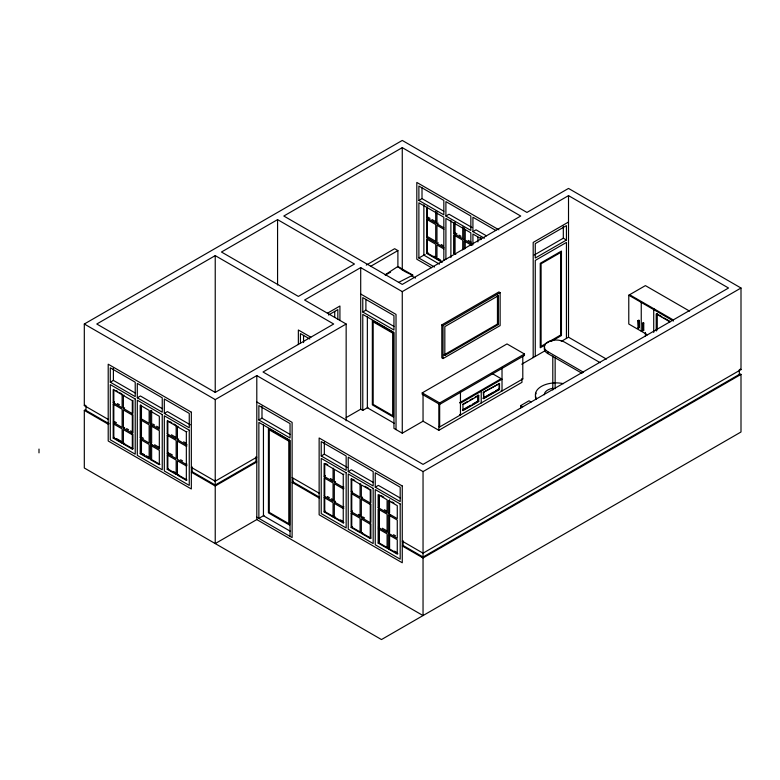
<?xml version="1.0" encoding="UTF-8"?>
<svg xmlns="http://www.w3.org/2000/svg" width="780" height="780" viewBox="0 0 780 780"><rect width="100%" height="100%" fill="white"/><g stroke="black" fill="none" stroke-linecap="round" stroke-linejoin="round"><path stroke-width="1.17" d="M398.463 282.477L412.834 275.135L397.868 266.497L385.144 274.784M108.206 419.396L84.308 405.6L84.308 324.012L402.265 140.439L526.948 212.433L568.513 188.428L741 288.015L741 369.603L423.043 553.176L402.265 541.174L403.094 540.696L403.094 545.493L423.043 557.008L423.043 471.588L741 288.015M215.231 255.625L96.779 324.012L215.231 392.398L333.684 324.012L215.231 255.625L215.231 392.36M277.573 219.628L221.461 252.018L298.36 296.41L354.471 264.02L277.573 219.628L277.573 284.973M402.265 147.634L283.813 216.031L402.265 284.417L520.718 216.031L402.265 147.634L402.265 269.86M418.889 200.431L443.83 214.832L443.83 200.431L418.889 186.03L418.889 200.431L422.009 198.627L443.83 211.234M110.282 382.2L135.223 396.601L135.223 382.2L110.282 367.799L110.282 382.2L113.402 380.406L135.223 393.003M84.308 405.6L85.137 405.122M84.308 410.397L85.137 409.919L109.034 423.715L108.206 424.193L84.308 410.397L84.308 467.99L381.478 639.561L741 431.993L741 374.4L740.171 373.922L422.214 557.495M426.787 207.344L426.787 217.951L428.035 217.23L430.014 218.371M122.129 394.797L122.129 407.755L113.197 402.597L113.197 389.639L122.129 394.797L122.752 394.436M426.787 219.385L435.718 224.543L435.718 242.785L426.787 237.627L426.787 219.385L428.035 218.673M132.941 400.315L132.941 413.273L132.317 413.634L123.377 408.476L123.377 395.519L124.001 395.158M113.197 402.597L114.445 401.875M113.197 404.04L122.129 409.198L122.129 427.43L113.197 422.273L113.197 404.04L113.821 403.679L113.821 421.912M445.906 216.031L470.847 230.422L470.847 216.031L445.906 201.63L445.906 216.031L449.026 214.227L471.88 227.428M346.154 324.012L263.026 372.002L423.043 464.383L728.53 288.015L568.513 195.634L402.265 291.613L360.701 267.618L304.59 300.017L346.154 324.012L346.154 420.82M436.966 212.043L436.966 223.831L438.214 223.109M366.278 265.083L394.651 248.703L397.898 250.585L397.898 267.033M137.299 397.8L162.24 412.201L162.24 397.8L137.299 383.399L137.299 397.8L140.419 395.996L162.24 408.593M123.377 408.476L124.624 407.755M370.588 266.351L397.898 250.585M426.787 237.627L428.035 236.905L434.986 240.922M113.197 422.273L114.445 421.551L116.425 422.702M113.821 423.355L113.821 437.755L122.752 442.913L122.129 443.274L113.197 438.116L113.197 423.715L114.445 422.994M132.317 415.077L132.941 414.716L132.941 432.949L132.317 433.31L123.377 428.152L123.377 409.919L132.317 415.077L132.317 433.31M453.804 222.944L453.804 233.542L455.052 232.83L457.031 233.971M443.918 229.281L436.966 225.264L436.966 243.506L438.214 242.785M385.33 275.174L390.575 272.142M150.394 411.119L159.325 416.276L159.325 429.234L150.394 424.076L150.394 411.119L151.018 410.758M140.215 418.197L149.146 423.355L149.146 410.397L140.215 405.239L140.215 418.197L141.453 417.476L141.453 405.697M123.377 428.152L124.624 427.43M443.83 260.423L443.83 217.23L418.889 202.829L418.889 258.024L425.119 254.426M427.411 238.709L427.411 253.1L436.342 258.258L435.718 258.619L435.718 244.228L426.787 239.07L426.787 253.461L428.035 252.74M140.215 419.63L149.146 424.798L149.146 443.03L140.215 437.873L140.215 419.63L140.839 419.279L140.839 437.512M327.454 313.209L339.924 306.014L339.924 320.56M113.197 438.116L114.445 437.395M328.487 315.013L337.837 309.611L337.837 319.215M495.778 230.422L472.924 217.23L472.924 231.621L476.034 229.827L486.427 235.823M463.983 227.643L463.983 239.421L465.231 238.709L465.231 229.281M164.317 413.4L189.257 427.791L189.257 413.4L164.317 398.999L164.317 413.4L167.437 411.596L190.291 424.798M150.394 424.076L151.642 423.355L151.642 410.397M132.317 434.752L132.941 434.392L132.941 448.793L132.317 449.153L123.377 443.995L123.377 429.595L132.317 434.752L132.317 449.153M443.918 248.957L436.966 244.939L436.966 259.34L438.214 258.619L440.203 259.769M123.377 443.995L124.624 443.274M462.735 249.873L462.735 240.143L453.804 234.985L453.804 253.227L455.052 252.506L455.052 235.482M140.215 437.873L141.453 437.151L143.442 438.302M362.778 312.01L393.949 330.008L393.949 315.607L362.778 297.619L362.778 312.01L365.898 310.216L393.949 326.41M84.308 324.012L215.231 399.594L256.796 375.599L423.043 471.588M176.163 425.997L176.163 438.955L167.222 433.797L167.222 420.839L176.163 425.997L176.787 425.636M186.966 444.473L186.342 444.834L177.411 439.676L177.411 426.709L178.035 426.358M167.222 433.797L167.846 433.436L167.846 420.478M150.394 443.752L159.325 448.909L159.325 430.677L150.394 425.51L150.394 443.752L151.642 443.03L151.642 426.007M167.222 435.23L176.163 440.388L176.163 458.63L167.222 453.473L167.222 435.23L167.846 434.869L167.846 453.112M140.215 453.706L149.146 458.864L149.146 444.473L140.215 439.315L140.215 453.706L141.453 452.995L141.453 439.793M177.411 426.709L186.342 431.876L186.966 431.515M177.411 439.676L178.659 438.955M150.394 459.586L159.325 464.744L159.325 450.352L150.394 445.195L150.394 459.586L151.642 458.864L151.642 444.473M167.222 453.473L168.47 452.751M568.513 222.027L533.188 242.424L533.188 357.61M167.222 454.906L167.846 454.545L167.846 468.946L176.787 474.103L176.163 474.464L167.222 469.306L167.222 454.906L176.163 460.073L176.163 474.464M186.966 464.149L186.342 464.51L177.411 459.352L177.411 441.11L186.342 446.267L186.966 445.906M534.222 255.021L563.316 238.222L566.436 240.025L566.436 225.625L535.265 243.623L535.265 258.024L566.436 240.025M167.222 469.306L168.47 468.585M258.872 419.991L290.043 437.99L290.043 423.598L258.872 405.6L258.872 419.991L261.992 418.197L290.043 434.392M178.035 474.825L186.966 479.983L186.342 480.344L177.411 475.186L177.411 460.785L186.342 465.943L186.966 465.592M177.411 475.186L178.659 474.464M441.811 324.889L498.898 291.935L500.126 292.636L500.126 325.601L443.04 358.566L441.811 357.854L441.811 324.889L443.04 325.601L500.126 292.636M215.231 481.426L215.231 485.023L192.163 471.705L191.334 472.183L215.231 485.989L256.796 461.984L255.967 461.506L214.403 485.501M498.342 295.727L444.824 326.635L444.824 355.475L443.927 354.959L497.455 324.061L498.342 324.568L498.342 295.727L497.455 295.22L497.455 324.061M214.403 480.704L215.231 480.226M192.163 471.705L192.163 466.908L191.334 467.386L215.231 481.182L256.796 457.187L255.967 456.709M444.824 355.475L498.342 324.568M346.154 417.593L360.701 409.198L362.778 410.397L367.975 407.394M422.214 392.876L507 343.931L524.462 354.003L524.462 355.446L439.666 404.401L422.214 394.319L422.214 392.876L439.666 402.958L524.462 354.003M321.214 455.988L346.154 470.389L346.154 455.988L321.214 441.587L321.214 455.988L324.334 454.184L347.197 467.386M318.932 496.899L292.958 481.904L292.12 482.381L319.137 497.981M438.838 403.923L439.666 403.435M647.488 334.805L628.777 324.012L628.777 295.21L645.401 285.616L689.598 311.132M545.298 344.857L540.248 347.773L540.248 263.299L561.454 251.062L561.454 335.527L551.353 341.357M333.06 468.585L333.06 481.543L324.129 476.385L324.129 463.427L333.06 468.585L333.684 468.224M324.129 476.385L325.377 475.663M362.778 410.397L362.778 314.408L393.949 332.407L393.949 428.395L402.265 433.192L423.043 421.2L438.838 430.316L521.966 382.327L521.966 378.485L522.795 378.963L522.795 356.626M521.752 364.202L545.659 350.405M561.239 341.406L568.513 337.214L606.431 359.102M741 374.4L423.043 557.973L423.043 615.566L256.796 519.577L215.231 543.572L215.231 485.989M264.069 515.385L258.872 518.378L258.872 422.389L290.043 440.388L290.043 536.377M501.179 378.719L459.625 402.714L460.453 403.202L502.018 379.207L492.209 373.542M462.53 404.401L467.795 401.359M469.901 400.14L473.06 398.317M475.166 397.108L478.325 395.284L478.325 401.281L462.53 410.397M483.308 392.398L499.522 383.526L499.522 389.522L483.727 398.639L483.308 392.398L499.522 383.526M478.735 395.519L462.95 404.635L462.95 410.641L478.735 401.515L478.735 395.519L477.906 395.041L477.906 401.037L472.641 404.079M343.873 487.061L343.249 487.422L334.308 482.264L334.308 469.306L343.249 474.464L343.873 474.103M348.231 471.588L373.171 485.979L373.171 471.588L348.231 457.187L348.231 471.588L351.351 469.784L373.171 482.381M334.308 482.264L335.556 481.543M463.164 409.549L470.535 405.298M482.898 398.161L493.428 392.077M495.534 390.868L498.693 389.044L499.522 389.522M483.308 398.395L499.102 389.279L499.102 383.282M438.838 426.475L439.666 426.952L522.795 378.963M351.146 479.027L360.077 484.185L360.077 497.143L351.146 491.985L351.146 479.027L351.76 478.666L351.76 491.624M324.129 496.06L333.06 501.218L333.06 482.986L324.129 477.828L324.129 496.06L324.753 495.7L324.753 477.467M324.129 497.503L324.753 497.143L324.753 511.543L333.684 516.701L333.06 517.062L324.129 511.904L324.129 497.503L333.06 502.661L333.06 517.062M343.873 506.737L343.249 507.098L334.308 501.94L334.308 483.707L343.249 488.865L343.873 488.504M654.547 309.133L653.718 309.611L653.718 332.407M637.923 320.648L639.171 320.414L639.171 327.61L638.342 328.087L637.923 320.648L639.171 320.414M360.077 484.185L360.701 483.824M642.496 323.29L643.744 323.047L643.744 330.252L642.915 330.73L642.496 323.29L643.744 323.047M351.146 491.985L352.385 491.264M334.308 501.94L335.556 501.218M637.923 327.853L639.171 327.61M324.129 511.904L325.377 511.183M642.496 330.486L643.744 330.252M370.256 490.064L370.88 489.703L370.88 502.661L370.256 503.022L361.325 497.864L361.325 484.906L370.256 490.064L370.256 503.022M375.248 487.188L400.189 501.579L400.189 487.188L375.248 472.787L375.248 487.188L378.368 485.384L400.189 497.981M520.718 408.028L520.718 405.6L529.025 400.793L531.112 402.002M361.325 497.864L362.573 497.143M334.932 517.423L343.873 522.581L343.249 522.941L334.308 517.783L334.308 503.383L343.249 508.541L343.873 508.18M334.308 517.783L335.556 517.062M351.146 511.66L360.077 516.818L360.077 498.586L351.146 493.418L351.146 511.66L352.385 510.939M351.146 513.103L351.76 512.743L351.76 527.134L360.701 532.301L360.077 532.652L351.146 527.495L351.146 513.103L360.077 518.261L360.077 532.652M370.256 504.465L370.88 504.104L370.88 522.337L370.256 522.697L361.325 517.54L361.325 499.298L370.256 504.465L370.256 522.697M378.154 507.585L387.094 512.743L387.094 499.785L378.154 494.618L378.154 507.585L379.402 506.863L379.402 495.076M361.325 517.54L362.573 516.818L364.552 517.969M351.146 527.495L352.385 526.773M388.343 513.464L397.273 518.622L397.273 505.664L388.343 500.497L388.343 513.464L389.59 512.743L389.59 499.785M370.256 524.14L370.88 523.78L370.88 538.181L370.256 538.532L361.325 533.374L361.325 518.983L370.256 524.14L370.256 538.532M361.325 533.374L362.573 532.652M378.154 527.26L387.094 532.418L387.094 514.176L378.154 509.018L378.154 527.26L379.402 526.539L379.402 509.516M378.154 528.694L387.094 533.851L387.094 548.252L378.154 543.094L378.154 528.694L378.778 528.333L378.778 542.734L387.719 547.892M388.343 533.14L397.273 538.298L397.273 520.055L388.343 514.898L388.343 533.14L389.59 532.418L389.59 514.176M378.154 543.094L379.402 542.373L379.402 527.982M388.343 548.974L397.273 554.132L397.273 539.731L388.343 534.573L388.343 548.974L389.59 548.252L389.59 535.06M403.094 545.493L402.265 545.971L423.043 557.973M629.616 294.733L673.257 319.927M628.777 295.21L673.462 321.009M661.889 316.729L656.624 313.697L656.624 330.671M663.995 317.947L670.312 321.594M669.903 321.838L656.214 313.93L656.214 330.905M498.888 229.817L416.812 182.432L416.812 259.223L431.545 267.725M740.171 369.125L741 369.603M472.924 231.621L484.351 238.222M481.231 238.826L472.924 234.029L472.924 244.822M432.003 219.521L435.971 221.812M459.02 235.121L461.009 236.262M468.215 240.425L471.188 242.141M426.787 217.951L435.718 223.109L435.718 211.331M436.966 223.831L443.918 227.838M453.804 233.542L462.735 238.709L462.735 226.922M463.983 239.421L471.929 244.013M471.929 245.447L463.983 240.864L463.983 249.376M441.197 244.501L443.177 245.651M436.966 243.506L443.918 247.514M453.804 253.227L455.783 254.368M433.992 256.181L435.971 257.332M437.59 258.979L442.552 261.846M426.787 253.461L435.718 258.619M436.966 259.34L441.928 262.207M439.462 264.137L423.872 255.138L423.872 204.75M418.889 258.024L434.479 267.023M600.181 362.69L564.359 342.01A11.758 6.786 0 0 0 547.736 342.01A11.758 6.786 0 0 0 547.736 351.604L547.736 353.525L582.026 373.318M547.736 351.604L583.557 372.294M411.372 275.691L415.516 278.09M523.624 354.968L524.462 355.446M360.701 294.011L396.026 314.408L396.026 429.595M501.179 390.478L502.018 390.965L502.018 367.448M520.718 405.6L522.795 406.799M477.906 401.037L478.735 401.515M459.625 414.473L460.453 414.96L460.453 391.443M310.83 337.204L298.36 330.008L298.36 344.555M309.787 339.007L300.436 333.606L300.436 343.21M394.368 423.355L367.351 407.755L367.351 316.631M256.796 401.993L292.12 422.389L292.12 537.576L256.796 517.179M325.738 463.642L327.727 464.782M352.755 479.242L354.744 480.382M364.923 486.262L368.901 488.553M380.767 495.407L383.74 497.133M391.94 501.862L393.929 503.012M330.34 478.53L332.319 479.68M384.365 509.73L386.353 510.871M327.356 496.49L329.345 497.64M331.334 498.781L333.314 499.931M358.342 514.381L360.331 515.521M382.385 528.255L387.348 531.121M393.559 534.709L395.548 535.86M292.12 477.584L319.137 493.184M340.519 519.928L342.508 521.069M394.553 551.119L396.532 552.269M115.801 390.429L117.79 391.57M119.779 392.72L121.758 393.861M169.835 421.619L171.824 422.77M173.803 423.91L175.793 425.061M361.949 533.013L370.88 538.181M388.966 548.613L397.898 553.771M123.377 395.519L132.317 400.676L132.317 413.634M117.419 403.601L119.408 404.742M152.636 423.93L154.615 425.071M156.605 426.221L158.594 427.372M171.454 434.791L175.422 437.083M183.622 441.821L185.611 442.962M126.614 428.581L128.593 429.731M130.582 430.872L132.571 432.023M154.615 444.746L159.588 447.613M169.465 453.326L172.448 455.042M180.638 459.771L182.627 460.921M113.197 423.715L122.129 428.873L122.129 443.274M290.462 531.336L263.445 515.736L263.445 424.613M116.425 438.535L121.388 441.402M142.447 453.56L144.436 454.711M146.425 455.851L148.405 457.002M173.433 471.452L175.422 472.602M124.001 443.635L132.941 448.793M149.77 458.513L140.839 453.346L140.839 438.955M151.018 459.225L159.949 464.392M739.333 369.603L739.333 374.4M657.043 313.453L657.043 329.862M645.401 332.407L645.401 336.005M643.325 322.813L643.325 330.008M642.915 323.534L642.915 330.73M641.248 302.416L641.248 331.207M638.752 320.171L638.752 327.366M638.342 320.892L638.342 328.087M568.513 195.634L568.513 337.214M566.436 338.413L566.436 242.424L535.265 260.423L535.265 356.411M563.316 226.229L563.316 238.222M555.145 357.23L555.145 388.752M552.796 356.011L552.796 389.961M483.727 392.642L483.727 398.639M481.231 391.199L481.231 402.958M480.821 237.364L480.821 239.723M477.906 237.149L477.906 241.946M470.847 244.822L470.847 232.83L445.906 218.429L445.906 259.223M465.231 240.143L465.231 248.654M455.052 222.222L455.052 232.83M454.428 222.583L454.428 233.181M454.428 234.624L454.428 252.866M450.889 220.35L450.889 257.546M443.04 325.601L443.04 358.566M439.666 402.958L439.666 426.952M438.838 404.137L438.838 430.316M427.411 206.983L427.411 217.591M427.411 219.024L427.411 237.266M423.043 393.841L423.043 421.2M422.009 187.834L422.009 198.627M402.265 291.613L402.265 433.192M378.778 495.436L378.778 507.224M378.778 508.658L378.778 526.9M365.898 299.413L365.898 310.216M360.701 267.618L360.701 409.198M351.76 493.067L351.76 511.3M343.249 474.464L343.249 487.422M343.249 488.865L343.249 507.098M343.249 508.541L343.249 522.941M334.727 311.415L334.727 317.411M324.753 464.246L324.753 476.024M324.334 442.192L324.334 454.184M303.556 335.41L303.556 342.605M292.958 478.306L292.958 481.904M261.992 406.195L261.992 418.197M256.796 375.599L256.796 519.577M255.967 457.909L255.967 461.506M215.231 399.594L215.231 481.182M186.342 431.876L186.342 444.834M186.342 446.267L186.342 464.51M186.342 465.943L186.342 480.344M141.453 418.918L141.453 437.151M140.839 404.878L140.839 417.836M113.821 389.279L113.821 402.236M113.402 368.404L113.402 380.406M85.976 405.6L85.976 410.397M39 449.065L39 452.868M412.834 275.135A48.194 27.826 0 0 1 397.868 266.497M536.104 399.321A20.651 11.924 0 0 1 535.402 396.24M535.48 395.206A20.651 11.924 0 0 1 536.104 393.149M536.104 397.888A20.651 11.924 0 0 1 542.227 385.944A20.651 11.924 0 0 1 563.443 383.672M547.736 353.525A11.758 6.786 0 0 1 544.693 346.973M544.294 394.797A11.758 6.786 0 0 1 553 388.245M560.615 252.506L541.086 263.776L541.086 346.33L560.615 335.049L560.615 252.506M393.539 332.651L372.343 320.414L372.343 404.878L393.539 417.115L393.539 332.651M392.701 333.128L373.171 321.848L373.171 404.401L392.701 415.681L392.701 333.128M402.265 485.979L319.137 437.99L319.137 514.78L402.265 562.77L402.265 485.979M346.154 472.787L321.214 458.386L321.214 513.581L346.154 527.982L346.154 472.787M373.171 488.387L348.231 473.986L348.231 529.181L373.171 543.572L373.171 488.387M400.189 503.977L375.248 489.587L375.248 544.771L400.189 559.172L400.189 503.977M289.633 440.632L268.427 428.395L268.427 512.86L289.633 525.096L289.633 440.632M288.795 441.11L269.266 429.829L269.266 512.382L288.795 523.663L288.795 441.11M191.334 412.191L108.206 364.202L108.206 440.993L191.334 488.982L191.334 412.191M135.223 398.999L110.282 384.598L110.282 439.793L135.223 454.194L135.223 398.999M162.24 414.599L137.299 400.198L137.299 455.393L162.24 469.784L162.24 414.599M189.257 430.19L164.317 415.798L164.317 470.983L189.257 485.384L189.257 430.19"/></g></svg>
